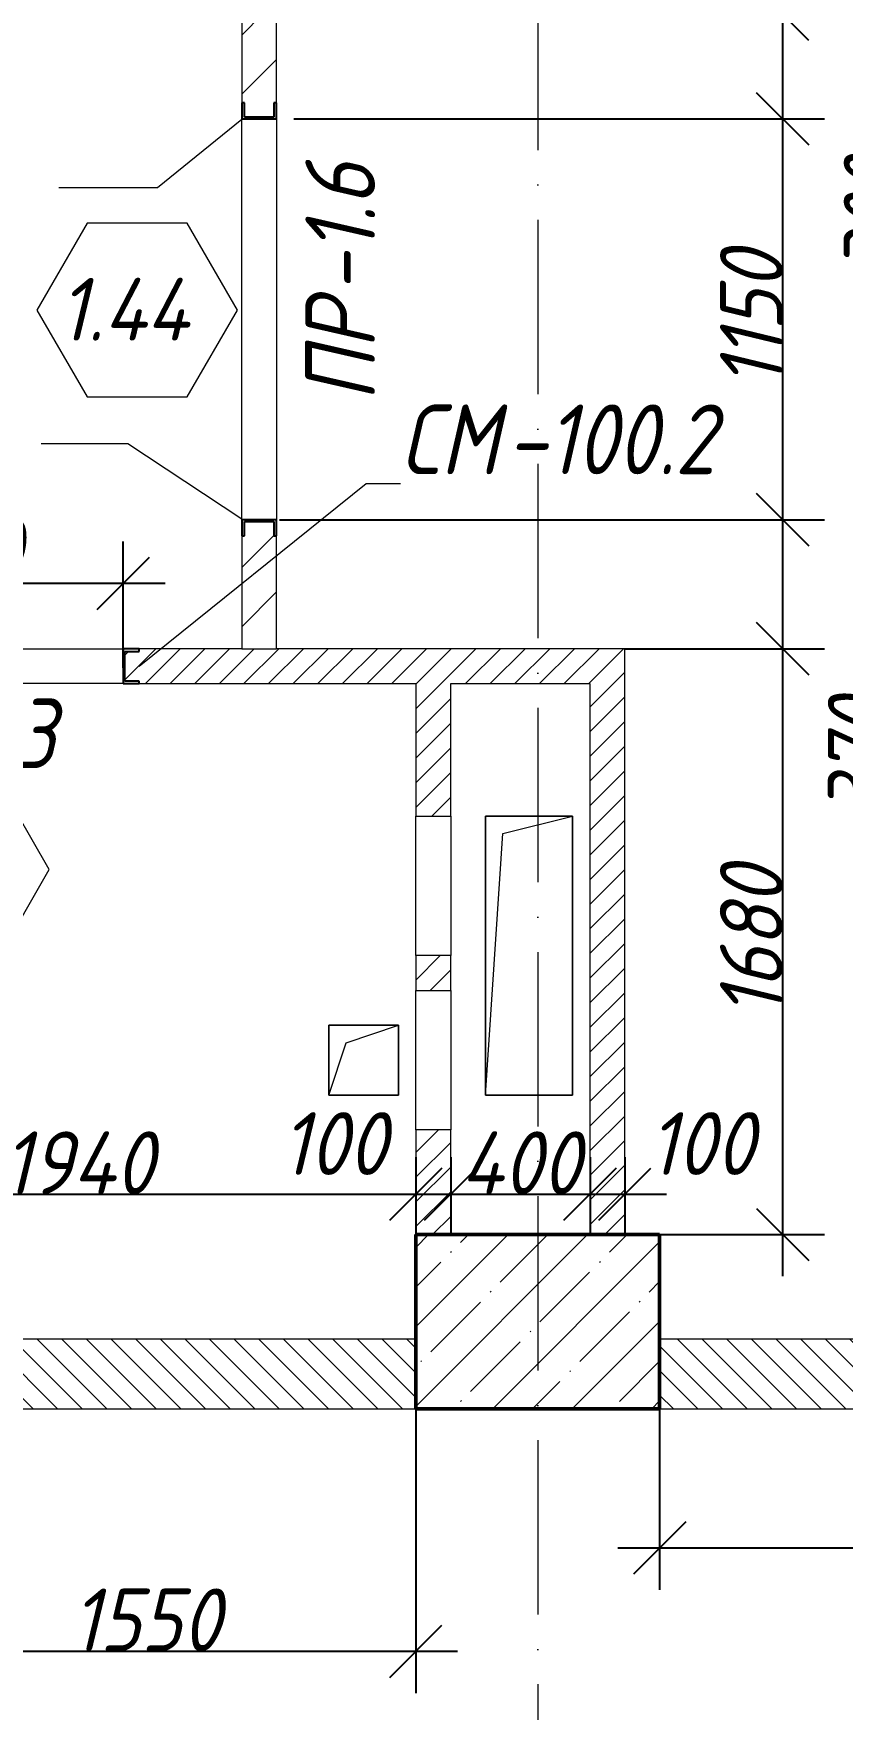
# Model space of a CAD drawing. Header units: millimetres. Extents: x -401725 to 250493, y 305116 to 802890.
# Drawn here: x -93298 to -90976, y 621535 to 626342 of the extents above; entities that cross this region are included whole.
import ezdxf

# ---------------------------------------------------------------- set-up
doc = ezdxf.new("R2010")
doc.units = ezdxf.units.MM
doc.linetypes.add('50_200_ШТРИХ_1Т_ш5_п1_п1_', pattern=[700, 500, -100, 0, -100])
for name, color, linetype, lineweight in [('A-____-____-DIMS', 7, 'Continuous', 9), ('A-DOOR-____-IDEN', 7, 'Continuous', 9), ('A-FLOR-____-OTLN', 7, 'Continuous', 9), ('A-GENM-____-IDEN', 7, 'Continuous', 9), ('A-GENM-____-MCUT', 7, 'Continuous', 25), ('A-GENM-____-OTLN', 7, 'Continuous', 9), ('A-GENM-____-OTLN-1', 7, 'Continuous', 25), ('A-WALL-FNSH-MCUT-1', 7, 'Continuous', 9), ('S-COLS-____-MCUT', 7, 'Continuous', 50), ('S-COLS-____-OTLN', 7, 'Continuous', 9), ('S-GRID-____-OTLN-1', 7, '50_200_ШТРИХ_1Т_ш5_п1_п1_', 9)]:
    doc.layers.add(name, color=color, linetype=linetype, lineweight=lineweight)
for name, color, linetype, lineweight, true_color in [('A-WALL-____-MCUT-4', 7, 'Continuous', 13, 0x000000), ('A-WALL-____-MCUT-9', 7, 'Continuous', 9, 0x000000), ('A-WALL-____-PATT-3', 9, 'Continuous', 9, 0x808080), ('A-WALL-____-PATT-4', 9, 'Continuous', 9, 0x808080), ('A-WALL-____-PATT-5', 7, 'Continuous', 9, 0x000000), ('A-WALL-FNSH-MCUT-2', 7, 'Continuous', 13, 0x000000), ('I-WALL-____-OTLN-2', 7, 'Continuous', 9, 0x000000), ('I-WALL-____-OTLN-3', 7, 'Continuous', 9, 0x000000)]:
    doc.layers.add(name, color=color, linetype=linetype, lineweight=lineweight, true_color=true_color)
doc.styles.add('ISOCPEUR_I_10', font='isocpeui.ttf', dxfattribs={"width": 0.9, "height": 180})
doc.styles.add('ISOCPEUR_I_14', font='isocpeui.ttf', dxfattribs={"width": 0.9, "height": 180})
doc.styles.add('ISOCPEUR_I_2', font='isocpeui.ttf', dxfattribs={"width": 0.85, "height": 2.3})
doc.dimstyles.new('ISO-1_8_0_9К_СРЕДНИЙ_Кладочные_5', dxfattribs={"dimscale": 304.8, "dimtxt": 179.276612, "dimasz": 0.492126, "dimexe": 0.393701, "dimexo": 0, "dimgap": 0, "dimtad": 1, "dimdec": 3, "dimrnd": 0.001, "dimdsep": 46, "dimtxsty": 'ISOCPEUR_I_10', "dimblk1": 'OBLIQUE', "dimblk2": 'OBLIQUE', "dimsah": 1, "dimcen": 0.09, "dimdle": 0.393701, "dimazin": 0, "dimtfac": 1, "dimtdec": 4, "dimtix": 1, "dimtmove": 2, "dimatfit": 3, "dimfxl": 1, "dimtvp": 1, "dimtolj": 1, "dimtzin": 0, "dimarcsym": 2})
doc.dimstyles.new('ISO-1_8_0_9К_СРЕДНИЙ_Кладочные_6', dxfattribs={"dimscale": 304.8, "dimtxt": 179.276612, "dimasz": 0.492126, "dimexe": 0.393701, "dimexo": 0, "dimgap": 0, "dimtad": 1, "dimdec": 3, "dimrnd": 0.001, "dimdsep": 46, "dimtxsty": 'ISOCPEUR_I_14', "dimblk1": 'OBLIQUE', "dimblk2": 'OBLIQUE', "dimsah": 1, "dimcen": 0.09, "dimdle": 0.393701, "dimazin": 0, "dimtfac": 1, "dimtdec": 4, "dimtix": 1, "dimtmove": 0, "dimatfit": 3, "dimfxl": 1, "dimtvp": 1, "dimtolj": 1, "dimtzin": 0, "dimarcsym": 2})
pattern_1 = [(135, (-175000.736, 544716.51), (-35.35534, -35.35534), [])]
pattern_2 = [(45, (-175000.736, 544716.51), (-35.35534, 35.35534), [])]

# ---------------------------------------------------------------- blocks, each defined once
blk = doc.blocks.new('BSC_Колонна _Прямоугольная - 500х700-V170-АР1_Кладочный план 1 этажа в осях 1-64_Ю-ЯЯ')
at = {"layer": 'S-COLS-____-OTLN'}
h = blk.add_hatch(dxfattribs=at)
h.set_pattern_fill('FP_175', color=256, style=0, pattern_type=2)
h.set_pattern_definition([(315, (-77931.04, 83150), (114.04925, 114.04925), []), (315, (-77931.04, 83035.95), (114.04925, 114.04925), [201.613, -40.323, 3.353, -36.97])])
h.paths.add_polyline_path([(-250, 350), (-250, -350), (250, -350), (250, 350)], flags=0)
at = {"layer": 'S-COLS-____-MCUT'}
for p, q in [((250, 350), (-250, 350)), ((-250, 350), (-250, -350)), ((250, -350), (250, 350)), ((-250, -350), (250, -350))]:
    blk.add_line(p, q, dxfattribs=at)
blk = doc.blocks.new('154_Стойка_СКБ_Швеллер - СМ-2230_100-28215779-АР1_Кладочный план 1 этажа в осях 1-64_Ю-ЯЯ')
at = {"layer": 'A-GENM-____-MCUT'}
for p, q in [((171, 50), (125, 50)), ((125, 50), (125, -50)), ((171, 42.4), (171, 50)), ((129.5, 42.4), (171, 42.4)), ((129.5, -42.4), (129.5, 42.4)), ((171, -42.4), (129.5, -42.4)), ((171, -50), (171, -42.4)), ((125, -50), (171, -50))]:
    blk.add_line(p, q, dxfattribs=at)
blk = doc.blocks.new('154_Стойка_СКБ_Швеллер - СМ-2230_100-28218823-АР1_Кладочный план 1 этажа в осях 1-64_Ю-ЯЯ')
at = {"layer": 'A-GENM-____-MCUT'}
for p, q in [((171, 50), (125, 50)), ((125, 50), (125, -50)), ((171, 42.4), (171, 50)), ((129.5, 42.4), (171, 42.4)), ((129.5, -42.4), (129.5, 42.4)), ((171, -42.4), (129.5, -42.4)), ((171, -50), (171, -42.4)), ((125, -50), (171, -50))]:
    blk.add_line(p, q, dxfattribs=at)
blk = doc.blocks.new('AR_Отверстие прямоугольное _в плите_ - AR_Отверстие прямоугольное _в плите_-30459798-АР1_Кладочный план 1 этажа в осях 1-64_Ю-ЯЯ')
at = {"layer": 'A-GENM-____-OTLN'}
for p, q in [((125, 400), (-125, 400)), ((-125, 400), (-125, -400)), ((-75, 350), (125, 400)), ((125, -400), (125, 400)), ((-125, -400), (-75, 350)), ((-125, -400), (125, -400))]:
    blk.add_line(p, q, dxfattribs=at)
blk = doc.blocks.new('AR_Отверстие прямоугольное _в плите_ - AR_Отверстие прямоугольное _в плите_-30459597-АР1_Кладочный план 1 этажа в осях 1-64_Ю-ЯЯ')
at = {"layer": 'A-GENM-____-OTLN'}
for p, q in [((100, 100), (-100, 100)), ((-100, 100), (-100, -100)), ((-50, 50), (100, 100)), ((100, -100), (100, 100)), ((-100, -100), (-50, 50)), ((-100, -100), (100, -100))]:
    blk.add_line(p, q, dxfattribs=at)
blk = doc.blocks.new('Марка проема - марка проема-27336095-АР1_Кладочный план 1 этажа в осях 1-64_Ю-ЯЯ')
at = {"layer": 'A-DOOR-____-IDEN'}
for p, q in [((-1.439, 0.159), (-2.877, -2.333)), ((1.439, 0.159), (-1.439, 0.159)), ((2.877, -2.333), (1.439, 0.159)), ((-2.877, -2.333), (-1.439, -4.825)), ((1.439, -4.825), (2.877, -2.333)), ((-1.439, -4.825), (1.439, -4.825))]:
    blk.add_line(p, q, dxfattribs=at)
blk = doc.blocks.new('_Oblique')
at = {"color": 0, "linetype": 'ByBlock', "lineweight": -2}
blk.add_line((-0.5, -0.5), (0.5, 0.5), dxfattribs=at)
blk = doc.blocks.new('*D12741')
at = {"layer": 'A-____-____-DIMS', "color": 0, "lineweight": -2, "transparency": 16777216}
for p, q in [((-94140.7, 623119.4), (-94140.7, 622893.3)), ((-92200.7, 623119.4), (-92200.7, 622893.3)), ((-94260.7, 623013.3), (-92080.7, 623013.3))]:
    blk.add_line(p, q, dxfattribs=at)
at = {"layer": 'Defpoints', "color": 0, "transparency": 16777216}
for p in [(-94140.7, 623119.4), (-92200.7, 623119.4), (-92200.7, 623013.3)]:
    blk.add_point(p, dxfattribs=at)
at = {"layer": 'A-____-____-DIMS', "color": 0, "lineweight": -2, "transparency": 16777216, "xscale": 150, "yscale": 150, "zscale": 150, "rotation": 180}
blk.add_blockref('_Oblique', (-94140.7, 623013.3), dxfattribs=at)
at = {"layer": 'A-____-____-DIMS', "color": 0, "lineweight": -2, "transparency": 16777216, "xscale": 150, "yscale": 150, "zscale": 150}
blk.add_blockref('_Oblique', (-92200.7, 623013.3), dxfattribs=at)
at = {"layer": 'A-____-____-DIMS', "color": 0, "transparency": 16777216, "insert": (-93170.7, 623103.3), "char_height": 180, "width": 521.281, "attachment_point": 5, "style": 'ISOCPEUR_I_14'}
blk.add_mtext('\\A1;1940', dxfattribs=at)
blk = doc.blocks.new('*D12742')
at = {"layer": 'A-____-____-DIMS', "color": 0, "lineweight": -2, "transparency": 16777216}
for p, q in [((-92200.7, 623119.4), (-92200.7, 622893.3)), ((-92100.7, 623119.4), (-92100.7, 622893.3)), ((-92320.7, 623013.3), (-91980.7, 623013.3))]:
    blk.add_line(p, q, dxfattribs=at)
at = {"layer": 'Defpoints', "color": 0, "transparency": 16777216}
for p in [(-92200.7, 623119.4), (-92100.7, 623119.4), (-92100.7, 623013.3)]:
    blk.add_point(p, dxfattribs=at)
at = {"layer": 'A-____-____-DIMS', "color": 0, "lineweight": -2, "transparency": 16777216, "xscale": 150, "yscale": 150, "zscale": 150, "rotation": 180}
blk.add_blockref('_Oblique', (-92200.7, 623013.3), dxfattribs=at)
at = {"layer": 'A-____-____-DIMS', "color": 0, "lineweight": -2, "transparency": 16777216, "xscale": 150, "yscale": 150, "zscale": 150}
blk.add_blockref('_Oblique', (-92100.7, 623013.3), dxfattribs=at)
at = {"layer": 'A-____-____-DIMS', "color": 0, "transparency": 16777216, "insert": (-92588.1, 623248.5), "char_height": 180, "width": 368.207, "attachment_point": 1, "line_spacing_factor": 1.149209, "style": 'ISOCPEUR_I_10'}
blk.add_mtext('\\A1;100', dxfattribs=at)
blk = doc.blocks.new('*D12743')
at = {"layer": 'A-____-____-DIMS', "color": 0, "lineweight": -2, "transparency": 16777216}
for p, q in [((-92100.7, 623119.4), (-92100.7, 622893.3)), ((-91700.7, 623119.4), (-91700.7, 622893.3)), ((-92220.7, 623013.3), (-91580.7, 623013.3))]:
    blk.add_line(p, q, dxfattribs=at)
at = {"layer": 'Defpoints', "color": 0, "transparency": 16777216}
for p in [(-92100.7, 623119.4), (-91700.7, 623119.4), (-91700.7, 623013.3)]:
    blk.add_point(p, dxfattribs=at)
at = {"layer": 'A-____-____-DIMS', "color": 0, "lineweight": -2, "transparency": 16777216, "xscale": 150, "yscale": 150, "zscale": 150, "rotation": 180}
blk.add_blockref('_Oblique', (-92100.7, 623013.3), dxfattribs=at)
at = {"layer": 'A-____-____-DIMS', "color": 0, "lineweight": -2, "transparency": 16777216, "xscale": 150, "yscale": 150, "zscale": 150}
blk.add_blockref('_Oblique', (-91700.7, 623013.3), dxfattribs=at)
at = {"layer": 'A-____-____-DIMS', "color": 0, "transparency": 16777216, "insert": (-91900.7, 623103.3), "char_height": 180, "width": 426.127, "attachment_point": 5, "style": 'ISOCPEUR_I_14'}
blk.add_mtext('\\A1;400', dxfattribs=at)
blk = doc.blocks.new('*D12744')
at = {"layer": 'A-____-____-DIMS', "color": 0, "lineweight": -2, "transparency": 16777216}
for p, q in [((-91700.7, 623119.4), (-91700.7, 622893.3)), ((-91600.7, 623119.4), (-91600.7, 622893.3)), ((-91820.7, 623013.3), (-91480.7, 623013.3))]:
    blk.add_line(p, q, dxfattribs=at)
at = {"layer": 'Defpoints', "color": 0, "transparency": 16777216}
for p in [(-91700.7, 623119.4), (-91600.7, 623119.4), (-91600.7, 623013.3)]:
    blk.add_point(p, dxfattribs=at)
at = {"layer": 'A-____-____-DIMS', "color": 0, "lineweight": -2, "transparency": 16777216, "xscale": 150, "yscale": 150, "zscale": 150, "rotation": 180}
blk.add_blockref('_Oblique', (-91700.7, 623013.3), dxfattribs=at)
at = {"layer": 'A-____-____-DIMS', "color": 0, "lineweight": -2, "transparency": 16777216, "xscale": 150, "yscale": 150, "zscale": 150}
blk.add_blockref('_Oblique', (-91600.7, 623013.3), dxfattribs=at)
at = {"layer": 'A-____-____-DIMS', "color": 0, "transparency": 16777216, "insert": (-91532.8, 623248.5), "char_height": 180, "width": 368.207, "attachment_point": 1, "line_spacing_factor": 1.149209, "style": 'ISOCPEUR_I_10'}
blk.add_mtext('\\A1;100', dxfattribs=at)
blk = doc.blocks.new('*D12752')
at = {"layer": 'A-____-____-DIMS', "color": 0, "lineweight": -2, "transparency": 16777216}
for p, q in [((-94040.7, 624522.8), (-94040.7, 624885.5)), ((-93040.7, 624522.8), (-93040.7, 624885.5)), ((-94160.7, 624765.5), (-92920.7, 624765.5))]:
    blk.add_line(p, q, dxfattribs=at)
at = {"layer": 'Defpoints', "color": 0, "transparency": 16777216}
for p in [(-93040.7, 624765.5), (-94040.7, 624522.8), (-93040.7, 624522.8)]:
    blk.add_point(p, dxfattribs=at)
at = {"layer": 'A-____-____-DIMS', "color": 0, "lineweight": -2, "transparency": 16777216, "xscale": 150, "yscale": 150, "zscale": 150, "rotation": 180}
blk.add_blockref('_Oblique', (-94040.7, 624765.5), dxfattribs=at)
at = {"layer": 'A-____-____-DIMS', "color": 0, "lineweight": -2, "transparency": 16777216, "xscale": 150, "yscale": 150, "zscale": 150}
blk.add_blockref('_Oblique', (-93040.7, 624765.5), dxfattribs=at)
at = {"layer": 'A-____-____-DIMS', "color": 0, "transparency": 16777216, "insert": (-93540.7, 624855.5), "char_height": 180, "width": 504.733, "attachment_point": 5, "style": 'ISOCPEUR_I_14'}
blk.add_mtext('\\A1;1000', dxfattribs=at)
blk = doc.blocks.new('*D12753')
at = {"layer": 'A-____-____-DIMS', "color": 0, "lineweight": -2, "transparency": 16777216}
for p, q in [((-91147.4, 622777.6), (-91147.4, 624697.6)), ((-91600.7, 624577.6), (-91027.4, 624577.6)), ((-91600.7, 622897.6), (-91027.4, 622897.6))]:
    blk.add_line(p, q, dxfattribs=at)
at = {"layer": 'Defpoints', "color": 0, "transparency": 16777216}
for p in [(-91600.7, 624577.6), (-91147.4, 624577.6), (-91600.7, 622897.6)]:
    blk.add_point(p, dxfattribs=at)
at = {"layer": 'A-____-____-DIMS', "color": 0, "lineweight": -2, "transparency": 16777216, "xscale": 150, "yscale": 150, "zscale": 150}
for p, rotation in [((-91147.4, 624577.6), 90), ((-91147.4, 622897.6), 270)]:
    blk.add_blockref('_Oblique', p, dxfattribs=dict(at, rotation=rotation))
at = {"layer": 'A-____-____-DIMS', "color": 0, "transparency": 16777216, "insert": (-91237.4, 623737.6), "char_height": 180, "width": 504.733, "attachment_point": 5, "rotation": 90, "style": 'ISOCPEUR_I_14'}
blk.add_mtext('\\A1;1680', dxfattribs=at)
blk = doc.blocks.new('*D12754')
at = {"layer": 'A-____-____-DIMS', "color": 0, "lineweight": -2, "transparency": 16777216}
for p, q in [((-91147.4, 624457.6), (-91147.4, 625067.6)), ((-92591.7, 624947.6), (-91027.4, 624947.6)), ((-91600.7, 624577.6), (-91027.4, 624577.6))]:
    blk.add_line(p, q, dxfattribs=at)
at = {"layer": 'Defpoints', "color": 0, "transparency": 16777216}
for p in [(-92591.7, 624947.6), (-91147.4, 624947.6), (-91600.7, 624577.6)]:
    blk.add_point(p, dxfattribs=at)
at = {"layer": 'A-____-____-DIMS', "color": 0, "lineweight": -2, "transparency": 16777216, "xscale": 150, "yscale": 150, "zscale": 150}
for p, rotation in [((-91147.4, 624947.6), 90), ((-91147.4, 624577.6), 270)]:
    blk.add_blockref('_Oblique', p, dxfattribs=dict(at, rotation=rotation))
at = {"layer": 'A-____-____-DIMS', "color": 0, "transparency": 16777216, "insert": (-91017.8, 624095.8), "char_height": 180, "width": 409.578, "attachment_point": 1, "rotation": 90, "line_spacing_factor": 1.149209, "style": 'ISOCPEUR_I_10'}
blk.add_mtext('\\A1;370', dxfattribs=at)
blk = doc.blocks.new('*D12755')
at = {"layer": 'A-____-____-DIMS', "color": 0, "lineweight": -2, "transparency": 16777216}
for p, q in [((-91147.4, 624827.6), (-91147.4, 626217.6)), ((-92550.7, 626097.6), (-91027.4, 626097.6)), ((-92591.7, 624947.6), (-91027.4, 624947.6))]:
    blk.add_line(p, q, dxfattribs=at)
at = {"layer": 'Defpoints', "color": 0, "transparency": 16777216}
for p in [(-92550.7, 626097.6), (-91147.4, 626097.6), (-92591.7, 624947.6)]:
    blk.add_point(p, dxfattribs=at)
at = {"layer": 'A-____-____-DIMS', "color": 0, "lineweight": -2, "transparency": 16777216, "xscale": 150, "yscale": 150, "zscale": 150}
for p, rotation in [((-91147.4, 626097.6), 90), ((-91147.4, 624947.6), 270)]:
    blk.add_blockref('_Oblique', p, dxfattribs=dict(at, rotation=rotation))
at = {"layer": 'A-____-____-DIMS', "color": 0, "transparency": 16777216, "insert": (-91237.4, 625522.6), "char_height": 180, "width": 463.361, "attachment_point": 5, "rotation": 90, "style": 'ISOCPEUR_I_14'}
blk.add_mtext('\\A1;1150', dxfattribs=at)
blk = doc.blocks.new('*D12756')
at = {"layer": 'A-____-____-DIMS', "color": 0, "lineweight": -2, "transparency": 16777216}
for p, q in [((-91147.4, 625977.6), (-91147.4, 626517.6)), ((-92200.7, 626397.6), (-91027.4, 626397.6)), ((-92550.7, 626097.6), (-91027.4, 626097.6))]:
    blk.add_line(p, q, dxfattribs=at)
at = {"layer": 'Defpoints', "color": 0, "transparency": 16777216}
for p in [(-92200.7, 626397.6), (-91147.4, 626397.6), (-92550.7, 626097.6)]:
    blk.add_point(p, dxfattribs=at)
at = {"layer": 'A-____-____-DIMS', "color": 0, "lineweight": -2, "transparency": 16777216, "xscale": 150, "yscale": 150, "zscale": 150}
for p, rotation in [((-91147.4, 626397.6), 90), ((-91147.4, 626097.6), 270)]:
    blk.add_blockref('_Oblique', p, dxfattribs=dict(at, rotation=rotation))
at = {"layer": 'A-____-____-DIMS', "color": 0, "transparency": 16777216, "insert": (-90972.3, 625647.8), "char_height": 180, "width": 409.578, "attachment_point": 1, "rotation": 90, "line_spacing_factor": 1.149209, "style": 'ISOCPEUR_I_10'}
blk.add_mtext('\\A1;300', dxfattribs=at)
blk = doc.blocks.new('*D12794')
at = {"layer": 'A-____-____-DIMS', "color": 0, "lineweight": -2, "transparency": 16777216}
for p, q in [((-92200.7, 622397.6), (-92200.7, 621582.3)), ((-93750.7, 621808.4), (-93750.7, 621582.3)), ((-93870.7, 621702.3), (-92080.7, 621702.3))]:
    blk.add_line(p, q, dxfattribs=at)
at = {"layer": 'Defpoints', "color": 0, "transparency": 16777216}
for p in [(-92200.7, 622397.6), (-93750.7, 621808.4), (-92200.7, 621702.3)]:
    blk.add_point(p, dxfattribs=at)
at = {"layer": 'A-____-____-DIMS', "color": 0, "lineweight": -2, "transparency": 16777216, "xscale": 150, "yscale": 150, "zscale": 150, "rotation": 180}
blk.add_blockref('_Oblique', (-93750.7, 621702.3), dxfattribs=at)
at = {"layer": 'A-____-____-DIMS', "color": 0, "lineweight": -2, "transparency": 16777216, "xscale": 150, "yscale": 150, "zscale": 150}
blk.add_blockref('_Oblique', (-92200.7, 621702.3), dxfattribs=at)
at = {"layer": 'A-____-____-DIMS', "color": 0, "transparency": 16777216, "insert": (-92975.7, 621792.3), "char_height": 180, "width": 504.733, "attachment_point": 5, "style": 'ISOCPEUR_I_14'}
blk.add_mtext('\\A1;1550', dxfattribs=at)
blk = doc.blocks.new('*D12824')
at = {"layer": 'A-____-____-DIMS', "color": 0, "lineweight": -2, "transparency": 16777216}
for p, q in [((-88900.7, 622597.6), (-88900.7, 621878.4)), ((-91500.7, 622397.6), (-91500.7, 621878.4)), ((-91620.7, 621998.4), (-88780.7, 621998.4))]:
    blk.add_line(p, q, dxfattribs=at)
at = {"layer": 'Defpoints', "color": 0, "transparency": 16777216}
for p in [(-88900.7, 622597.6), (-91500.7, 622397.6), (-88900.7, 621998.4)]:
    blk.add_point(p, dxfattribs=at)
at = {"layer": 'A-____-____-DIMS', "color": 0, "lineweight": -2, "transparency": 16777216, "xscale": 150, "yscale": 150, "zscale": 150, "rotation": 180}
blk.add_blockref('_Oblique', (-91500.7, 621998.4), dxfattribs=at)
at = {"layer": 'A-____-____-DIMS', "color": 0, "lineweight": -2, "transparency": 16777216, "xscale": 150, "yscale": 150, "zscale": 150}
blk.add_blockref('_Oblique', (-88900.7, 621998.4), dxfattribs=at)
at = {"layer": 'A-____-____-DIMS', "color": 0, "transparency": 16777216, "insert": (-90200.7, 622088.4), "char_height": 180, "width": 546.104, "attachment_point": 5, "style": 'ISOCPEUR_I_14'}
blk.add_mtext('\\A1;2600', dxfattribs=at)

msp = doc.modelspace()

# ---------------------------------------------------------------- hatches: boundary and pattern name
at = {"layer": 'A-WALL-____-PATT-3'}
h = msp.add_hatch(dxfattribs=at)
h.set_pattern_fill('FP_6', color=256, style=0, pattern_type=2)
h.set_pattern_definition(pattern_1)
h.paths.add_polyline_path([(-92200.7357, 622397.5526), (-92200.7357, 622597.5526), (-96800.7357, 622597.5526), (-96800.7357, 622397.5526), (-93711.9216, 622397.5526)], flags=0)
h = msp.add_hatch(dxfattribs=at)
h.set_pattern_fill('FP_6', color=256, style=0, pattern_type=2)
h.set_pattern_definition(pattern_1)
h.paths.add_polyline_path([(-91500.7357, 622397.5526), (-88900.7357, 622397.5526), (-88900.7357, 622597.5526), (-91500.7357, 622597.5526)], flags=0)
at = {"layer": 'A-WALL-____-PATT-4'}
h = msp.add_hatch(dxfattribs=at)
h.set_pattern_fill('FP_5', color=256, style=0, pattern_type=2)
h.set_pattern_definition(pattern_2)
h.paths.add_polyline_path([(-91600.7357, 624477.5526), (-91600.7357, 624577.5526), (-92994.7357, 624577.5526), (-92994.7357, 624569.9526), (-93036.2357, 624569.9526), (-93036.2357, 624485.1526), (-92994.7357, 624485.1526), (-92994.7357, 624477.5526), (-91700.7357, 624477.5526)], flags=0)
h.paths.add_polyline_path([(-94490.7357, 624477.5526), (-94086.7357, 624477.5526), (-94086.7357, 624485.1526), (-94045.2357, 624485.1526), (-94045.2357, 624569.9526), (-94086.7357, 624569.9526), (-94086.7357, 624577.5526), (-96154.7357, 624577.5526), (-96154.7357, 624569.9526), (-96196.2357, 624569.9526), (-96196.2357, 624485.1526), (-96154.7357, 624485.1526), (-96154.7357, 624477.5526), (-94590.7357, 624477.5526)], flags=0)
h.paths.add_polyline_path([(-97246.7357, 624477.5526), (-97246.7357, 624485.1526), (-97205.2357, 624485.1526), (-97205.2357, 624569.9526), (-97246.7357, 624569.9526), (-97246.8502, 624577.5526), (-97500.7357, 624577.5526), (-97500.7357, 624477.5526), (-97246.8502, 624477.5526)], flags=0)
h = msp.add_hatch(dxfattribs=at)
h.set_pattern_fill('FP_5', color=256, style=0, pattern_type=2)
h.set_pattern_definition(pattern_2)
h.paths.add_polyline_path([(-92200.7357, 622897.5526), (-92100.7357, 622897.5526), (-92100.7357, 623197.5526), (-92200.7357, 623197.5526), (-92200.7357, 622929.7757)], flags=0)
h.paths.add_polyline_path([(-92100.7357, 623597.5526), (-92100.7357, 623697.5526), (-92200.7357, 623697.5526), (-92200.7357, 623597.5526)], flags=0)
h.paths.add_polyline_path([(-92200.7357, 624097.5526), (-92100.7357, 624097.5526), (-92100.7357, 624477.5526), (-92200.7357, 624477.5526)], flags=0)
h = msp.add_hatch(dxfattribs=at)
h.set_pattern_fill('FP_5', color=256, style=0, pattern_type=2)
h.set_pattern_definition(pattern_2)
h.paths.add_polyline_path([(-91700.7357, 622897.5526), (-91600.7357, 622897.5526), (-91600.7357, 624477.5526), (-91700.7357, 624477.5526)], flags=0)
at = {"layer": 'A-WALL-____-PATT-5'}
h = msp.add_hatch(dxfattribs=at)
h.set_pattern_fill('FP_4', color=256, style=0, pattern_type=2)
h.set_pattern_definition([(45, (-175000.74, 544716.51), (-84.85281, 84.85281), [])])
h.paths.add_polyline_path([(-92700.7357, 624577.5526), (-92600.7357, 624577.5526), (-92600.7357, 624901.5526), (-92608.3357, 624901.5526), (-92608.3357, 624943.0526), (-92693.1357, 624943.0526), (-92693.1357, 624901.5526), (-92700.7357, 624901.5526)], flags=0)
h.paths.add_polyline_path([(-92608.3357, 626102.0526), (-92608.3357, 626143.5526), (-92600.7357, 626143.5526), (-92600.7357, 626397.5526), (-92700.7357, 626397.5526), (-92700.7357, 626143.5526), (-92693.1357, 626143.5526), (-92693.1357, 626102.0526)], flags=0)

# ---------------------------------------------------------------- linework, layer by layer
at = {"layer": 'A-FLOR-____-OTLN'}
for p, q in [((-92000.7357, 624097.5526), (-91750.7357, 624097.5526)), ((-92000.7357, 623297.5526), (-92000.7357, 624097.5526)), ((-91750.7357, 624097.5526), (-91750.7357, 623297.5526)), ((-92450.7357, 623497.5526), (-92250.7357, 623497.5526)), ((-92450.7357, 623297.5526), (-92450.7357, 623497.5526)), ((-92250.7357, 623497.5526), (-92250.7357, 623297.5526)), ((-92250.7357, 623297.5526), (-92450.7357, 623297.5526)), ((-91750.7357, 623297.5526), (-92000.7357, 623297.5526))]:
    msp.add_line(p, q, dxfattribs=at)
at = {"layer": 'A-GENM-____-IDEN'}
for p, q in [((-92700.7357, 626095.5526), (-92942.7287, 625899.2563)), ((-92942.7287, 625899.2563), (-93225.9886, 625899.2563)), ((-93027.281, 625165.0705), (-93275.9886, 625165.0705)), ((-92700.7357, 624949.5526), (-93027.281, 625165.0705)), ((-92994.7357, 624527.5526), (-92343.0894, 625051.1915)), ((-92343.0894, 625051.1915), (-92244.5213, 625051.1915))]:
    msp.add_line(p, q, dxfattribs=at)
at = {"layer": 'A-WALL-____-MCUT-4'}
for p, q in [((-92200.7357, 622597.5526), (-96800.7357, 622597.5526)), ((-88900.7357, 622597.5526), (-91500.7357, 622597.5526)), ((-93750.7357, 622397.5526), (-92200.7357, 622397.5526)), ((-91500.7357, 622397.5526), (-88700.7357, 622397.5526))]:
    msp.add_line(p, q, dxfattribs=at)
at = {"layer": 'A-WALL-____-MCUT-9'}
msp.add_line((-92700.7357, 624577.5526), (-92600.7357, 624577.5526), dxfattribs=at)
at = {"layer": 'A-WALL-FNSH-MCUT-1'}
for p, q in [((-92700.7357, 624577.5526), (-92994.7357, 624577.5526)), ((-91600.7357, 624577.5526), (-92600.7357, 624577.5526)), ((-91600.7357, 622897.5526), (-91600.7357, 624577.5526)), ((-92994.7357, 624477.5526), (-92200.7357, 624477.5526)), ((-92200.7357, 624477.5526), (-92200.7357, 624097.5526)), ((-92100.7357, 624477.5526), (-91700.7357, 624477.5526)), ((-92100.7357, 624097.5526), (-92100.7357, 624477.5526)), ((-91700.7357, 624477.5526), (-91700.7357, 622897.5526)), ((-92200.7357, 624097.5526), (-92100.7357, 624097.5526)), ((-92200.7357, 623697.5526), (-92200.7357, 623597.5526)), ((-92100.7357, 623697.5526), (-92200.7357, 623697.5526)), ((-92100.7357, 623597.5526), (-92100.7357, 623697.5526)), ((-92200.7357, 623597.5526), (-92100.7357, 623597.5526)), ((-92200.7357, 623197.5526), (-92200.7357, 622897.5526)), ((-92100.7357, 623197.5526), (-92200.7357, 623197.5526)), ((-92100.7357, 622897.5526), (-92100.7357, 623197.5526))]:
    msp.add_line(p, q, dxfattribs=at)
at = {"layer": 'A-WALL-FNSH-MCUT-2'}
for p, q in [((-92700.7357, 626397.5526), (-92700.7357, 626143.5526)), ((-92600.7357, 626143.5526), (-92600.7357, 626397.5526)), ((-92700.7357, 624901.5526), (-92700.7357, 624577.5526)), ((-92600.7357, 624577.5526), (-92600.7357, 624901.5526))]:
    msp.add_line(p, q, dxfattribs=at)
at = {"layer": 'I-WALL-____-OTLN-2'}
for p, q in [((-94040.7357, 624577.5526), (-93040.7357, 624577.5526)), ((-93040.7357, 624477.5526), (-94040.7357, 624477.5526)), ((-92200.7357, 623697.5526), (-92200.7357, 624097.5526)), ((-92100.7357, 624097.5526), (-92100.7357, 623697.5526)), ((-92200.7357, 623197.5526), (-92200.7357, 623597.5526)), ((-92100.7357, 623597.5526), (-92100.7357, 623197.5526))]:
    msp.add_line(p, q, dxfattribs=at)
at = {"layer": 'I-WALL-____-OTLN-3'}
for p, q in [((-92700.7357, 624947.5526), (-92700.7357, 626097.5526)), ((-92600.7357, 626097.5526), (-92600.7357, 624947.5526))]:
    msp.add_line(p, q, dxfattribs=at)
at = {"layer": 'S-GRID-____-OTLN-1'}
msp.add_line((-91850.7357, 635609.362), (-91850.7357, 584985.5274), dxfattribs=at)

# ---------------------------------------------------------------- block references
at = {"layer": 'A-DOOR-____-IDEN', "xscale": 99.99999999999993, "yscale": 99.99999999999993, "zscale": 99.99999999999993}
for p in [(-93000.7357, 625782.5526), (-93540.7357, 624177.5526)]:
    msp.add_blockref('Марка проема - марка проема-27336095-АР1_Кладочный план 1 этажа в осях 1-64_Ю-ЯЯ', p, dxfattribs=at)
at = {"layer": 'A-GENM-____-OTLN'}
for name, p in [('AR_Отверстие прямоугольное _в плите_ - AR_Отверстие прямоугольное _в плите_-30459798-АР1_Кладочный план 1 этажа в осях 1-64_Ю-ЯЯ', (-91875.7357, 623697.5526)), ('AR_Отверстие прямоугольное _в плите_ - AR_Отверстие прямоугольное _в плите_-30459597-АР1_Кладочный план 1 этажа в осях 1-64_Ю-ЯЯ', (-92350.7357, 623397.5526))]:
    msp.add_blockref(name, p, dxfattribs=at)
at = {"layer": 'A-GENM-____-OTLN-1'}
for p, rotation in [((-92650.7357, 625972.5526), 90), ((-92650.7357, 625072.5526), 270)]:
    msp.add_blockref('154_Стойка_СКБ_Швеллер - СМ-2230_100-28215779-АР1_Кладочный план 1 этажа в осях 1-64_Ю-ЯЯ', p, dxfattribs=dict(at, rotation=rotation))
msp.add_blockref('154_Стойка_СКБ_Швеллер - СМ-2230_100-28218823-АР1_Кладочный план 1 этажа в осях 1-64_Ю-ЯЯ', (-93165.7357, 624527.5526), dxfattribs=at)
at = {"layer": 'S-COLS-____-OTLN', "rotation": 89.9999999999999}
msp.add_blockref('BSC_Колонна _Прямоугольная - 500х700-V170-АР1_Кладочный план 1 этажа в осях 1-64_Ю-ЯЯ', (-91850.7357, 622647.5526), dxfattribs=at)

# ---------------------------------------------------------------- texts
at = {"layer": 'A-DOOR-____-IDEN', "insert": (-93225.9248, 625641.3721), "char_height": 180, "width": 497.847937, "attachment_point": 1, "style": 'ISOCPEUR_I_14'}
msp.add_mtext('1.44', dxfattribs=at)
at = {"layer": 'A-GENM-____-IDEN', "char_height": 200, "attachment_point": 1, "rotation": 90, "style": 'ISOCPEUR_I_2'}
for s, insert, width in [('-1.6', (-92517.8518, 625596.6584), 505.063125), ('ПР', (-92517.8518, 625287.0959), 375.18975)]:
    msp.add_mtext(s, dxfattribs=dict(at, insert=insert, width=width))
at = {"layer": 'A-GENM-____-IDEN', "char_height": 200, "attachment_point": 1, "style": 'ISOCPEUR_I_2'}
for s, insert, width in [('СМ', (-92244.5213, 625278.3076), 367.974562), ('-100.2', (-91940.9119, 625278.3076), 822.531375), ('-1.3', (-93606.6299, 624434.6687), 505.063125)]:
    msp.add_mtext(s, dxfattribs=dict(at, insert=insert, width=width))

# ---------------------------------------------------------------- dimensions: what is measured, and where the dimension line sits
at = {"layer": 'A-____-____-DIMS'}
for base, p1, p2, override, picture, middle in [((-91147.3702, 626397.5526), (-92550.7357, 626097.5526), (-92200.7357, 626397.5526), {"dimpost": '<>', "dimfxl": 460.977223}, '*D12756', (-90852.334, 625852.584)), ((-91147.3702, 624947.5526), (-91600.7357, 624577.5526), (-92591.6877, 624947.5526), {"dimpost": '<>', "dimfxl": 1057.774015}, '*D12754', (-90897.814, 624300.5799))]:
    dim = msp.add_linear_dim(base=base, p1=p1, p2=p2, angle=90, dimstyle='ISO-1_8_0_9К_СРЕДНИЙ_Кладочные_5', override=override, dxfattribs=at)
    dim.commit()
    dim.dimension.update_dxf_attribs({"geometry": picture, "text_midpoint": middle, "dimtype": 160, "text_rotation": 90})
for base, p1, p2, override, picture, middle in [((-91147.3702, 626097.5526), (-92591.6877, 624947.5526), (-92550.7357, 626097.5526), {"dimpost": '<>', "dimfxl": 1150.728928}, '*D12755', (-91237.3702, 625522.5526)), ((-91147.3702, 624577.5526), (-91600.7357, 622897.5526), (-91600.7357, 624577.5526), {"dimpost": '<>', "dimfxl": 1680}, '*D12753', (-91237.3702, 623737.5526))]:
    dim = msp.add_linear_dim(base=base, p1=p1, p2=p2, angle=90, dimstyle='ISO-1_8_0_9К_СРЕДНИЙ_Кладочные_6', override=override, dxfattribs=at)
    dim.commit()
    dim.dimension.update_dxf_attribs({"geometry": picture, "text_midpoint": middle})
for base, p1, p2, override, picture, middle in [((-93040.7357, 624765.4864), (-94040.7357, 624522.8098), (-93040.7357, 624522.8098), {"dimpost": '<>', "dimfxl": 1000}, '*D12752', (-93540.7357, 624855.4864)), ((-92200.7357, 623013.3393), (-94140.7357, 623119.4053), (-92200.7357, 623119.4053), {"dimpost": '<>', "dimfxl": 1940}, '*D12741', (-93170.7357, 623103.3393)), ((-91700.7357, 623013.3393), (-92100.7357, 623119.4053), (-91700.7357, 623119.4053), {"dimpost": '<>', "dimfxl": 400}, '*D12743', (-91900.7357, 623103.3393)), ((-88900.7357, 621998.4482), (-91500.7357, 622397.5526), (-88900.7357, 622597.5526), {"dimpost": '<>', "dimfxl": 2607.680962}, '*D12824', (-90200.7357, 622088.4482)), ((-92200.7357, 621702.2918), (-93750.7357, 621808.3578), (-92200.7357, 622397.5526), {"dimpost": '<>', "dimfxl": 1658.207013}, '*D12794', (-92975.7357, 621792.2918))]:
    dim = msp.add_linear_dim(base=base, p1=p1, p2=p2, dimstyle='ISO-1_8_0_9К_СРЕДНИЙ_Кладочные_6', override=override, dxfattribs=at)
    dim.commit()
    dim.dimension.update_dxf_attribs({"geometry": picture, "text_midpoint": middle})
for base, p1, p2, picture, middle in [((-92100.7357, 623013.3393), (-92200.7357, 623119.4053), (-92100.7357, 623119.4053), '*D12742', (-92403.9799, 623128.5013)), ((-91600.7357, 623013.3393), (-91700.7357, 623119.4053), (-91600.7357, 623119.4053), '*D12744', (-91348.6804, 623128.5013))]:
    dim = msp.add_linear_dim(base=base, p1=p1, p2=p2, dimstyle='ISO-1_8_0_9К_СРЕДНИЙ_Кладочные_5', override={"dimpost": '<>', "dimfxl": 100}, dxfattribs=at)
    dim.commit()
    dim.dimension.update_dxf_attribs({"geometry": picture, "text_midpoint": middle, "dimtype": 160})

doc.saveas('drawing.dxf')
